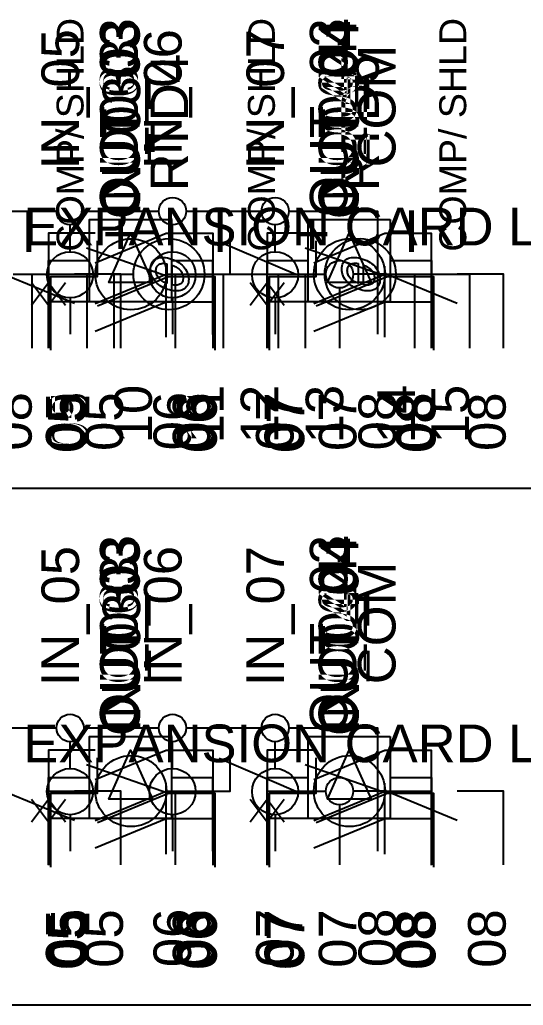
# Model space of a CAD drawing. Extents: x 0.3 to 23.7, y 0.2 to 17.8.
# Drawn here: x 10.642 to 11.563, y 3.175 to 4.977 of the extents above; entities that cross this region are included whole.
import ezdxf

# ---------------------------------------------------------------- set-up
doc = ezdxf.new("R2010")
doc.units = 0
doc.header["$MEASUREMENT"] = 0
for name, color, linetype in [('3_01__0-__EMPTY', 7, 'CONTINUOUS'), ('3_02__B-___3__DI___4__DO__', 7, 'CONTINUOUS'), ('3_03__1-___4__DI___4__DO_E', 7, 'CONTINUOUS'), ('3_04__C-___4__DI___4__DO_F', 7, 'CONTINUOUS'), ('3_05__D-___4__DI___3__DO_E', 7, 'CONTINUOUS'), ('3_06__2A___8__DO__ELECTROM', 7, 'CONTINUOUS'), ('3_07__2B___8__DO__ELECTROM', 7, 'CONTINUOUS'), ('3_08__2C___8__DO_ELECTROME', 7, 'CONTINUOUS'), ('3_09__2D___8__DO_ELECTROME', 7, 'CONTINUOUS'), ('3_10__2G___8__DO_ELECTROME', 7, 'CONTINUOUS'), ('3_11__3-___8__DI', 7, 'CONTINUOUS'), ('3_12__4-___14__DI', 7, 'CONTINUOUS'), ('3_13__5-___8__AI___20_MA_O', 7, 'CONTINUOUS'), ('3_14__6-___4__AI___4__AO__', 7, 'CONTINUOUS'), ('3_15__9-___10__RTD_INPUTS', 7, 'CONTINUOUS'), ('4_01__0-__EMPTY', 7, 'CONTINUOUS'), ('4_02__B-___3__DI___4__DO__', 7, 'CONTINUOUS'), ('4_03__1-___4__DI___4__DO_E', 7, 'CONTINUOUS'), ('4_04__C-___4__DI___4__DO_F', 7, 'CONTINUOUS'), ('4_05__D-___4__DI___3__DO_E', 7, 'CONTINUOUS'), ('4_06__2A___8__DO__ELECTROM', 7, 'CONTINUOUS'), ('4_07__2B___8__DO__ELECTROM', 7, 'CONTINUOUS'), ('4_08__2C___8__DO_ELECTROME', 7, 'CONTINUOUS'), ('4_09__2D___8__DO_ELECTROME', 7, 'CONTINUOUS'), ('4_10__2G___8__DO_ELECTROME', 7, 'CONTINUOUS'), ('4_11__3-___8__DI', 7, 'CONTINUOUS'), ('4_12__4-___14__DI', 7, 'CONTINUOUS'), ('4_13__5-___8__AI___20_MA_O', 7, 'CONTINUOUS'), ('4_14__6-___4__AI___4__AO__', 7, 'CONTINUOUS'), ('6_00_____DWG', 7, 'CONTINUOUS')]:
    doc.layers.add(name, color=color, linetype=linetype)
doc.styles.add('ARIAL', font='arial.ttf')

msp = doc.modelspace()

# ---------------------------------------------------------------- linework, layer by layer
at = {"layer": '3_02__B-___3__DI___4__DO__'}
for points in [[(10.6946, 4.3764), (10.6946, 4.5114), (10.7797, 4.5114)], [(10.7798, 4.4577), (10.9097, 4.5114), (10.9947, 4.5114), (10.9947, 4.3764)], [(11.0946, 4.3764), (11.0946, 4.5114), (11.1797, 4.5114)], [(11.1798, 4.4577), (11.3097, 4.5114), (11.3947, 4.5114), (11.3947, 4.3764)]]:
    msp.add_lwpolyline(points, dxfattribs=at)
at = {"layer": '3_03__1-___4__DI___4__DO_E'}
for points in [[(10.6945, 4.3764), (10.6945, 4.5114), (10.7796, 4.5114)], [(10.7796, 4.4577), (10.9096, 4.5114), (10.9946, 4.5114), (10.9946, 4.3764)], [(11.0944, 4.3764), (11.0944, 4.5114), (11.1795, 4.5114)], [(11.1796, 4.4577), (11.3096, 4.5114), (11.3945, 4.5114), (11.3945, 4.3764)]]:
    msp.add_lwpolyline(points, dxfattribs=at)
at = {"layer": '3_04__C-___4__DI___4__DO_F'}
for points in [[(10.7796, 4.5863), (10.6945, 4.5863), (10.6945, 4.3762)], [(10.7796, 4.5326), (10.9096, 4.5863), (10.9946, 4.5863), (10.9946, 4.4612)], [(11.1795, 4.5863), (11.0944, 4.5863), (11.0944, 4.3762)], [(11.1796, 4.5326), (11.3096, 4.5863), (11.3945, 4.5863), (11.3945, 4.4612)], [(10.9095, 4.3962), (10.9095, 4.5262)], [(11.3095, 4.3962), (11.3095, 4.5262)], [(10.7796, 4.4612), (10.6945, 4.4612)], [(10.7796, 4.4076), (10.9096, 4.4612), (10.9946, 4.4612), (10.9946, 4.3762)], [(11.1795, 4.4612), (11.0944, 4.4612)], [(11.1796, 4.4076), (11.3096, 4.4612), (11.3945, 4.4612), (11.3945, 4.3762)]]:
    msp.add_lwpolyline(points, dxfattribs=at)
at = {"layer": '3_05__D-___4__DI___3__DO_E'}
for points in [[(10.9266, 4.3763), (10.9266, 4.5114), (11.0267, 4.5114), (11.0266, 4.5114), (11.0266, 4.5914)], [(11.0066, 4.5714), (11.1466, 4.5114), (11.2017, 4.5114)], [(10.7416, 4.4577), (10.6116, 4.5114), (10.5516, 4.5114)], [(10.8267, 4.3764), (10.8267, 4.5114), (10.7416, 4.5114)], [(11.4416, 4.4577), (11.3117, 4.5114), (11.2517, 4.5114)], [(11.5268, 4.3764), (11.5268, 4.5114), (11.4417, 4.5114)], [(11.2267, 4.4864), (11.2267, 4.3764)]]:
    msp.add_lwpolyline(points, dxfattribs=at)
msp.add_circle((11.2267, 4.5114), 0.025, dxfattribs=at)
at = {"layer": '3_06__2A___8__DO__ELECTROM'}
for points in [[(10.6985, 4.3725), (10.6985, 4.5075), (10.7836, 4.5075)], [(10.7836, 4.4538), (10.9136, 4.5075), (10.9986, 4.5075), (10.9986, 4.3725)], [(11.0985, 4.3725), (11.0985, 4.5075), (11.1836, 4.5075)], [(11.1836, 4.4538), (11.3136, 4.5075), (11.3986, 4.5075), (11.3986, 4.3725)]]:
    msp.add_lwpolyline(points, dxfattribs=at)
at = {"layer": '3_07__2B___8__DO__ELECTROM'}
for points in [[(10.6985, 4.3724), (10.6985, 4.5075), (10.7836, 4.5075), (10.7836, 4.5724)], [(10.7636, 4.56), (10.9136, 4.5074), (10.9986, 4.5075), (10.9986, 4.3725)], [(11.0985, 4.3724), (11.0985, 4.5075), (11.1836, 4.5075), (11.1836, 4.5724)], [(11.1636, 4.56), (11.3136, 4.5074), (11.3986, 4.5075), (11.3986, 4.3725)]]:
    msp.add_lwpolyline(points, dxfattribs=at)
at = {"layer": '3_08__2C___8__DO_ELECTROME'}
for points in [[(10.6985, 4.3724), (10.6985, 4.5074), (10.7836, 4.5074)], [(10.7836, 4.4537), (10.9136, 4.5074), (10.9986, 4.5074), (10.9986, 4.3724)], [(11.0985, 4.3724), (11.0985, 4.5074), (11.1836, 4.5074)], [(11.1836, 4.4537), (11.3136, 4.5074), (11.3986, 4.5074), (11.3986, 4.3724)]]:
    msp.add_lwpolyline(points, dxfattribs=at)
at = {"layer": '3_09__2D___8__DO_ELECTROME'}
for points in [[(10.6985, 4.3724), (10.6985, 4.5075), (10.7836, 4.5075), (10.7836, 4.5724)], [(10.7636, 4.56), (10.9136, 4.5074), (10.9986, 4.5075), (10.9986, 4.3725)], [(11.0985, 4.3724), (11.0985, 4.5075), (11.1836, 4.5075), (11.1836, 4.5724)], [(11.1636, 4.56), (11.3136, 4.5074), (11.3986, 4.5075), (11.3986, 4.3725)]]:
    msp.add_lwpolyline(points, dxfattribs=at)
at = {"layer": '3_10__2G___8__DO_ELECTROME'}
for points in [[(10.6985, 4.3724), (10.6985, 4.5074), (10.7836, 4.5074)], [(10.7836, 4.4537), (10.9136, 4.5074), (10.9986, 4.5074), (10.9986, 4.3724)], [(11.0984, 4.3724), (11.0984, 4.5074), (11.1835, 4.5074)], [(11.1836, 4.4537), (11.3136, 4.5074), (11.3985, 4.5074), (11.3985, 4.3724)]]:
    msp.add_lwpolyline(points, dxfattribs=at)
at = {"layer": '3_11__3-___8__DI'}
for points in [[(10.695, 4.3764), (10.695, 4.5114), (10.7799, 4.5114)], [(10.91, 4.5114), (10.995, 4.5114), (10.995, 4.3764)], [(11.0948, 4.3764), (11.0948, 4.5114), (11.1798, 4.5114)], [(11.3098, 4.5114), (11.3948, 4.5114), (11.3948, 4.3764)]]:
    msp.add_lwpolyline(points, dxfattribs=at)
for centre in [(10.845, 4.5114), (11.2448, 4.5114)]:
    msp.add_circle(centre, 0.065, dxfattribs=at)
at = {"layer": '3_12__4-___14__DI'}
for points in [[(10.5712, 4.6268), (10.7087, 4.6268)], [(10.7587, 4.6268), (10.8962, 4.6268)], [(10.9462, 4.6268), (11.0837, 4.6268)], [(11.1337, 4.6268), (11.2962, 4.6268), (11.2962, 4.4018)], [(10.7337, 4.5528), (10.7337, 4.6018)], [(10.9212, 4.5528), (10.9212, 4.6018)], [(11.1087, 4.5528), (11.1087, 4.6018)], [(10.7337, 4.4683), (10.7337, 4.4018)], [(10.9212, 4.4683), (10.9212, 4.4018)], [(11.1087, 4.4683), (11.1087, 4.4018)]]:
    msp.add_lwpolyline(points, dxfattribs=at)
for centre, radius in [((10.7337, 4.6268), 0.025), ((10.9212, 4.6268), 0.025), ((11.1087, 4.6268), 0.025), ((10.7337, 4.5105), 0.0422), ((10.9212, 4.5105), 0.0422), ((11.1087, 4.5105), 0.0422)]:
    msp.add_circle(centre, radius, dxfattribs=at)
at = {"layer": '3_13__5-___8__AI___20_MA_O'}
for points in [[(10.9194, 4.6113), (10.9194, 4.4613), (10.7694, 4.4613), (10.7694, 4.6113), (10.9194, 4.6113)], [(11.3194, 4.6113), (11.3194, 4.4613), (11.1695, 4.4613), (11.1695, 4.6113), (11.3194, 4.6113)], [(10.8844, 4.4963), (10.8044, 4.4963), (10.8444, 4.5863), (10.8844, 4.4963)], [(11.2844, 4.4963), (11.2044, 4.4963), (11.2444, 4.5863), (11.2844, 4.4963)], [(10.6943, 4.4014), (10.6943, 4.5364), (10.7694, 4.5364)], [(10.9194, 4.5364), (10.9945, 4.5364), (10.9945, 4.4014)], [(11.0944, 4.4014), (11.0944, 4.5364), (11.1694, 4.5364)], [(11.3195, 4.5364), (11.3946, 4.5364), (11.3946, 4.4014)], [(10.6631, 4.4551), (10.6943, 4.4964), (10.7256, 4.4551)], [(11.0632, 4.4551), (11.0944, 4.4964), (11.1256, 4.4551)]]:
    msp.add_lwpolyline(points, dxfattribs=at)
at = {"layer": '3_14__6-___4__AI___4__AO__'}
for points in [[(10.9194, 4.6113), (10.9194, 4.4613), (10.7694, 4.4613), (10.7694, 4.6113), (10.9194, 4.6113)], [(11.3194, 4.6113), (11.3194, 4.4613), (11.1695, 4.4613), (11.1695, 4.6113), (11.3194, 4.6113)], [(10.8844, 4.4963), (10.8044, 4.4963), (10.8444, 4.5863), (10.8844, 4.4963)], [(11.2844, 4.4963), (11.2044, 4.4963), (11.2444, 4.5863), (11.2844, 4.4963)], [(10.6943, 4.4014), (10.6943, 4.5364), (10.7694, 4.5364)], [(10.9194, 4.5364), (10.9945, 4.5364), (10.9945, 4.4014)], [(11.0944, 4.4014), (11.0944, 4.5364), (11.1694, 4.5364)], [(11.3195, 4.5364), (11.3946, 4.5364), (11.3946, 4.4014)], [(10.6631, 4.4964), (10.6943, 4.4551), (10.7256, 4.4964)], [(11.0632, 4.4964), (11.0944, 4.4551), (11.1256, 4.4964)]]:
    msp.add_lwpolyline(points, dxfattribs=at)
at = {"layer": '3_15__9-___10__RTD_INPUTS'}
for points in [[(10.8813, 4.527, -0.143998), (10.8863, 4.5363, -0.134668), (10.8955, 4.5413, -0.092608), (10.9083, 4.5419, -0.064693), (10.9231, 4.5379, -0.06933), (10.9359, 4.5305, -0.080584), (10.9451, 4.5205, -0.095051), (10.9501, 4.5086, -0.105205), (10.9501, 4.496, -0.144282), (10.9451, 4.4868, -0.134327), (10.9359, 4.4818, -0.092374), (10.9231, 4.4813, -0.064684), (10.9083, 4.4852, -0.069188), (10.8955, 4.4926, -0.080393), (10.8863, 4.5026, -0.095121), (10.8813, 4.5144, -0.105176)], [(11.2313, 4.5271, -0.143998), (11.2363, 4.5364, -0.134668), (11.2455, 4.5414, -0.092608), (11.2583, 4.5419, -0.064693), (11.2731, 4.5379, -0.06933), (11.2859, 4.5306, -0.080584), (11.2951, 4.5206, -0.095051), (11.3001, 4.5087, -0.105205), (11.3001, 4.4961, -0.144282), (11.2951, 4.4869, -0.134327), (11.2859, 4.4819, -0.092374), (11.2731, 4.4813, -0.064684), (11.2583, 4.4853, -0.069188), (11.2455, 4.4927, -0.080393), (11.2363, 4.5026, -0.095121), (11.2313, 4.5145, -0.105176)], [(10.9107, 4.5308), (10.9107, 4.495), (10.9076, 4.496, -0.062591), (10.8997, 4.5008, -0.080511), (10.8941, 4.5069, -0.095491), (10.8912, 4.5142, -0.097303), (10.8912, 4.522, -0.142807), (10.8941, 4.5277, -0.135554), (10.8997, 4.5308, -0.08583), (10.9076, 4.5314)], [(10.9207, 4.4921), (10.9207, 4.5279), (10.9238, 4.5269, -0.062591), (10.9317, 4.5221, -0.080511), (10.9373, 4.516, -0.095491), (10.9402, 4.5087, -0.097303), (10.9402, 4.5009, -0.142807), (10.9373, 4.4952, -0.135554), (10.9317, 4.4921, -0.08583), (10.9238, 4.4915)], [(11.2607, 4.5309), (11.2607, 4.495), (11.2576, 4.4961, -0.062591), (11.2497, 4.5009, -0.080511), (11.2441, 4.507, -0.095491), (11.2412, 4.5143, -0.097303), (11.2412, 4.5221, -0.142807), (11.2441, 4.5278, -0.135554), (11.2497, 4.5309, -0.08583), (11.2576, 4.5315)], [(11.2707, 4.4921), (11.2707, 4.528), (11.2738, 4.5269, -0.062591), (11.2817, 4.5221, -0.080511), (11.2873, 4.516, -0.095491), (11.2902, 4.5088, -0.097303), (11.2902, 4.501, -0.142807), (11.2873, 4.4953, -0.135554), (11.2817, 4.4921, -0.08583), (11.2738, 4.4916)]]:
    msp.add_lwpolyline(points, format="xyb", close=True, dxfattribs=at)
for points in [[(10.6296, 4.5114), (10.7646, 4.5114), (10.7646, 4.3764)], [(10.6646, 4.3764), (10.6646, 4.5114)], [(10.8146, 4.3766), (10.8146, 4.5116), (10.8496, 4.5116)], [(10.9796, 4.5116), (11.1146, 4.5116), (11.1146, 4.3766)], [(11.0146, 4.3766), (11.0146, 4.5116)], [(11.1646, 4.3766), (11.1646, 4.5116), (11.1996, 4.5116)], [(11.3296, 4.5116), (11.4646, 4.5116), (11.4646, 4.3766)], [(11.3646, 4.3766), (11.3646, 4.5116)]]:
    msp.add_lwpolyline(points, dxfattribs=at)
for centre in [(10.9146, 4.5116), (11.2646, 4.5116)]:
    msp.add_circle(centre, 0.065, dxfattribs=at)
at = {"layer": '4_02__B-___3__DI___4__DO__'}
for points in [[(10.6946, 3.4314), (10.6946, 3.5664), (10.7797, 3.5664)], [(10.7798, 3.5127), (10.9097, 3.5664), (10.9947, 3.5664), (10.9947, 3.4314)], [(11.0946, 3.4314), (11.0946, 3.5664), (11.1797, 3.5664)], [(11.1798, 3.5127), (11.3097, 3.5664), (11.3947, 3.5664), (11.3947, 3.4314)]]:
    msp.add_lwpolyline(points, dxfattribs=at)
at = {"layer": '4_03__1-___4__DI___4__DO_E'}
for points in [[(10.6945, 3.4314), (10.6945, 3.5664), (10.7796, 3.5664)], [(10.7796, 3.5127), (10.9096, 3.5664), (10.9946, 3.5664), (10.9946, 3.4314)], [(11.0944, 3.4314), (11.0944, 3.5664), (11.1795, 3.5664)], [(11.1796, 3.5127), (11.3096, 3.5664), (11.3945, 3.5664), (11.3945, 3.4314)]]:
    msp.add_lwpolyline(points, dxfattribs=at)
at = {"layer": '4_04__C-___4__DI___4__DO_F'}
for points in [[(10.7796, 3.6413), (10.6945, 3.6413), (10.6945, 3.4312)], [(10.7796, 3.5876), (10.9096, 3.6413), (10.9946, 3.6413), (10.9946, 3.5163)], [(11.1795, 3.6413), (11.0944, 3.6413), (11.0944, 3.4312)], [(11.1796, 3.5876), (11.3096, 3.6413), (11.3945, 3.6413), (11.3945, 3.5163)], [(10.9095, 3.4513), (10.9095, 3.5812)], [(11.3095, 3.4513), (11.3095, 3.5812)], [(10.7796, 3.5163), (10.6945, 3.5163)], [(10.7796, 3.4626), (10.9096, 3.5163), (10.9946, 3.5163), (10.9946, 3.4312)], [(11.1795, 3.5163), (11.0944, 3.5163)], [(11.1796, 3.4626), (11.3096, 3.5163), (11.3945, 3.5163), (11.3945, 3.4312)]]:
    msp.add_lwpolyline(points, dxfattribs=at)
at = {"layer": '4_05__D-___4__DI___3__DO_E'}
for points in [[(10.9266, 3.4313), (10.9266, 3.5664), (11.0267, 3.5664), (11.0266, 3.5664), (11.0266, 3.6464)], [(11.0066, 3.6264), (11.1466, 3.5664), (11.2017, 3.5664)], [(10.7416, 3.5127), (10.6116, 3.5664), (10.5516, 3.5664)], [(10.8267, 3.4314), (10.8267, 3.5664), (10.7416, 3.5664)], [(11.4416, 3.5127), (11.3117, 3.5664), (11.2517, 3.5664)], [(11.5268, 3.4314), (11.5268, 3.5664), (11.4417, 3.5664)], [(11.2267, 3.5414), (11.2267, 3.4314)]]:
    msp.add_lwpolyline(points, dxfattribs=at)
msp.add_circle((11.2267, 3.5664), 0.025, dxfattribs=at)
at = {"layer": '4_06__2A___8__DO__ELECTROM'}
for points in [[(10.6985, 3.4275), (10.6985, 3.5625), (10.7836, 3.5625)], [(10.7836, 3.5088), (10.9136, 3.5625), (10.9986, 3.5625), (10.9986, 3.4275)], [(11.0985, 3.4275), (11.0985, 3.5625), (11.1836, 3.5625)], [(11.1836, 3.5088), (11.3136, 3.5625), (11.3986, 3.5625), (11.3986, 3.4275)]]:
    msp.add_lwpolyline(points, dxfattribs=at)
at = {"layer": '4_07__2B___8__DO__ELECTROM'}
for points in [[(10.6985, 3.4275), (10.6985, 3.5625), (10.7836, 3.5625), (10.7836, 3.6274)], [(11.0985, 3.4275), (11.0985, 3.5625), (11.1836, 3.5625), (11.1836, 3.6274)], [(10.7636, 3.615), (10.9136, 3.5624), (10.9986, 3.5625), (10.9986, 3.4275)], [(11.1636, 3.615), (11.3136, 3.5624), (11.3986, 3.5625), (11.3986, 3.4275)]]:
    msp.add_lwpolyline(points, dxfattribs=at)
at = {"layer": '4_08__2C___8__DO_ELECTROME'}
for points in [[(10.6985, 3.4275), (10.6985, 3.5624), (10.7836, 3.5624)], [(10.7836, 3.5088), (10.9136, 3.5624), (10.9986, 3.5624), (10.9986, 3.4275)], [(11.0985, 3.4275), (11.0985, 3.5624), (11.1836, 3.5624)], [(11.1836, 3.5088), (11.3136, 3.5624), (11.3986, 3.5624), (11.3986, 3.4275)]]:
    msp.add_lwpolyline(points, dxfattribs=at)
at = {"layer": '4_09__2D___8__DO_ELECTROME'}
for points in [[(10.6985, 3.4275), (10.6985, 3.5625), (10.7836, 3.5625), (10.7836, 3.6274)], [(11.0985, 3.4275), (11.0985, 3.5625), (11.1836, 3.5625), (11.1836, 3.6274)], [(10.7636, 3.615), (10.9136, 3.5624), (10.9986, 3.5625), (10.9986, 3.4275)], [(11.1636, 3.615), (11.3136, 3.5624), (11.3986, 3.5625), (11.3986, 3.4275)]]:
    msp.add_lwpolyline(points, dxfattribs=at)
at = {"layer": '4_10__2G___8__DO_ELECTROME'}
for points in [[(10.6985, 3.4275), (10.6985, 3.5624), (10.7836, 3.5624)], [(10.7836, 3.5088), (10.9136, 3.5624), (10.9986, 3.5624), (10.9986, 3.4275)], [(11.0985, 3.4275), (11.0985, 3.5624), (11.1836, 3.5624)], [(11.1836, 3.5088), (11.3136, 3.5624), (11.3986, 3.5624), (11.3986, 3.4275)]]:
    msp.add_lwpolyline(points, dxfattribs=at)
at = {"layer": '4_11__3-___8__DI'}
for points in [[(10.695, 3.4314), (10.695, 3.5664), (10.7799, 3.5664)], [(10.91, 3.5664), (10.995, 3.5664), (10.995, 3.4314)], [(11.0948, 3.4314), (11.0948, 3.5664), (11.1798, 3.5664)], [(11.3098, 3.5664), (11.3948, 3.5664), (11.3948, 3.4314)]]:
    msp.add_lwpolyline(points, dxfattribs=at)
for centre in [(10.845, 3.5664), (11.2448, 3.5664)]:
    msp.add_circle(centre, 0.065, dxfattribs=at)
at = {"layer": '4_12__4-___14__DI'}
for points in [[(10.5712, 3.6818), (10.7087, 3.6818)], [(10.7587, 3.6818), (10.8962, 3.6818)], [(10.9462, 3.6818), (11.0837, 3.6818)], [(11.1337, 3.6818), (11.2962, 3.6818), (11.2962, 3.4568)], [(10.7337, 3.6078), (10.7337, 3.6568)], [(10.9212, 3.6078), (10.9212, 3.6568)], [(11.1087, 3.6078), (11.1087, 3.6568)], [(10.7337, 3.5233), (10.7337, 3.4568)], [(10.9212, 3.5233), (10.9212, 3.4568)], [(11.1087, 3.5233), (11.1087, 3.4568)]]:
    msp.add_lwpolyline(points, dxfattribs=at)
for centre, radius in [((10.7337, 3.6818), 0.025), ((10.9212, 3.6818), 0.025), ((11.1087, 3.6818), 0.025), ((10.7337, 3.5655), 0.0422), ((10.9212, 3.5655), 0.0422), ((11.1087, 3.5655), 0.0422)]:
    msp.add_circle(centre, radius, dxfattribs=at)
at = {"layer": '4_13__5-___8__AI___20_MA_O'}
for points in [[(10.9194, 3.6663), (10.9194, 3.5164), (10.7694, 3.5164), (10.7694, 3.6663), (10.9194, 3.6663)], [(11.3194, 3.6663), (11.3194, 3.5164), (11.1695, 3.5164), (11.1695, 3.6663), (11.3194, 3.6663)], [(10.8844, 3.5514), (10.8044, 3.5514), (10.8444, 3.6414), (10.8844, 3.5514)], [(11.2844, 3.5514), (11.2044, 3.5514), (11.2444, 3.6414), (11.2844, 3.5514)], [(10.6943, 3.4564), (10.6943, 3.5914), (10.7694, 3.5914)], [(10.9194, 3.5914), (10.9945, 3.5914), (10.9945, 3.4564)], [(11.0944, 3.4564), (11.0944, 3.5914), (11.1694, 3.5914)], [(11.3195, 3.5914), (11.3946, 3.5914), (11.3946, 3.4564)], [(10.6631, 3.5101), (10.6943, 3.5514), (10.7256, 3.5101)], [(11.0632, 3.5101), (11.0944, 3.5514), (11.1256, 3.5101)]]:
    msp.add_lwpolyline(points, dxfattribs=at)
at = {"layer": '4_14__6-___4__AI___4__AO__'}
for points in [[(10.9194, 3.6663), (10.9194, 3.5164), (10.7694, 3.5164), (10.7694, 3.6663), (10.9194, 3.6663)], [(11.3194, 3.6663), (11.3194, 3.5164), (11.1695, 3.5164), (11.1695, 3.6663), (11.3194, 3.6663)], [(10.8844, 3.5514), (10.8044, 3.5514), (10.8444, 3.6414), (10.8844, 3.5514)], [(11.2844, 3.5514), (11.2044, 3.5514), (11.2444, 3.6414), (11.2844, 3.5514)], [(10.6943, 3.4564), (10.6943, 3.5914), (10.7694, 3.5914)], [(10.9194, 3.5914), (10.9945, 3.5914), (10.9945, 3.4564)], [(11.0944, 3.4564), (11.0944, 3.5914), (11.1694, 3.5914)], [(11.3195, 3.5914), (11.3946, 3.5914), (11.3946, 3.4564)], [(10.6631, 3.5514), (10.6943, 3.5101), (10.7256, 3.5514)], [(11.0632, 3.5514), (11.0944, 3.5101), (11.1256, 3.5514)]]:
    msp.add_lwpolyline(points, dxfattribs=at)
at = {"layer": '6_00_____DWG'}
for points in [[(13.3887, 4.1198), (9.5187, 4.1198)], [(13.3887, 3.1748), (9.5187, 3.1748)]]:
    msp.add_lwpolyline(points, dxfattribs=at)

# ---------------------------------------------------------------- texts
at = {"layer": '3_01__0-__EMPTY', "style": 'ARIAL'}
msp.add_text('PLACE EXPANSION CARD LABEL HERE', height=0.068833, dxfattribs=at).set_placement((10.3062, 4.5642))
at = {"layer": '3_02__B-___3__DI___4__DO__', "style": 'ARIAL'}
for s, p in [('OUT_03', (10.8574, 4.6163)), ('OUT_04', (11.2574, 4.6163)), ('05', (10.7583, 4.1885)), ('06', (10.9982, 4.1885)), ('07', (11.1582, 4.1885)), ('08', (11.3982, 4.1885))]:
    msp.add_text(s, height=0.06883, rotation=90, dxfattribs=at).set_placement(p)
at = {"layer": '3_03__1-___4__DI___4__DO_E', "style": 'ARIAL'}
for s, p in [('OUT_03', (10.8572, 4.6163)), ('OUT_03', (10.8572, 4.6161)), ('OUT_04', (11.2572, 4.6163)), ('OUT_04', (11.2572, 4.6161)), ('05', (10.7583, 4.1884)), ('05', (10.7583, 4.1883)), ('06', (10.9982, 4.1884)), ('06', (10.9982, 4.1883)), ('07', (11.1582, 4.1884)), ('07', (11.1582, 4.1883)), ('08', (11.3982, 4.1884)), ('08', (11.3982, 4.1883))]:
    msp.add_text(s, height=0.06883, rotation=90, dxfattribs=at).set_placement(p)
at = {"layer": '3_04__C-___4__DI___4__DO_F', "style": 'ARIAL'}
for s, p in [('OUT_03', (10.8612, 4.6124)), ('OUT_04', (11.2612, 4.6124)), ('05', (10.7623, 4.1845)), ('06', (11.0022, 4.1845)), ('07', (11.1621, 4.1845)), ('08', (11.4022, 4.1845))]:
    msp.add_text(s, height=0.06883, rotation=90, dxfattribs=at).set_placement(p)
at = {"layer": '3_05__D-___4__DI___3__DO_E', "style": 'ARIAL'}
for s, p in [('OUT_03', (11.2412, 4.6163)), ('05', (10.8304, 4.1884)), ('06', (10.9904, 4.1884)), ('07', (11.2575, 4.1884)), ('08', (11.5305, 4.1884))]:
    msp.add_text(s, height=0.06883, rotation=90, dxfattribs=at).set_placement(p)
at = {"layer": '3_06__2A___8__DO__ELECTROM', "style": 'ARIAL'}
for s, p in [('OUT_03', (10.8612, 4.6124)), ('OUT_04', (11.2612, 4.6124)), ('05', (10.7623, 4.1845)), ('06', (11.0022, 4.1845)), ('07', (11.1622, 4.1845)), ('08', (11.4022, 4.1845))]:
    msp.add_text(s, height=0.06883, rotation=90, dxfattribs=at).set_placement(p)
at = {"layer": '3_07__2B___8__DO__ELECTROM', "style": 'ARIAL'}
for s, p in [('OUT_03', (10.8612, 4.6124)), ('OUT_04', (11.2612, 4.6124)), ('05', (10.7623, 4.1845)), ('06', (11.0022, 4.1845)), ('07', (11.1622, 4.1845)), ('08', (11.4022, 4.1845))]:
    msp.add_text(s, height=0.06883, rotation=90, dxfattribs=at).set_placement(p)
at = {"layer": '3_08__2C___8__DO_ELECTROME', "style": 'ARIAL'}
for s, p in [('OUT_03', (10.8612, 4.6124)), ('OUT_04', (11.2612, 4.6124)), ('05', (10.7623, 4.1845)), ('06', (11.0022, 4.1845)), ('07', (11.1622, 4.1845)), ('08', (11.4022, 4.1845))]:
    msp.add_text(s, height=0.06883, rotation=90, dxfattribs=at).set_placement(p)
at = {"layer": '3_09__2D___8__DO_ELECTROME', "style": 'ARIAL'}
for s, p in [('OUT_03', (10.8612, 4.6124)), ('OUT_04', (11.2612, 4.6124)), ('05', (10.7623, 4.1845)), ('06', (11.0022, 4.1845)), ('07', (11.1622, 4.1845)), ('08', (11.4022, 4.1845))]:
    msp.add_text(s, height=0.06883, rotation=90, dxfattribs=at).set_placement(p)
at = {"layer": '3_10__2G___8__DO_ELECTROME', "style": 'ARIAL'}
for s, p in [('OUT_03', (10.8612, 4.6124)), ('OUT_04', (11.2612, 4.6124)), ('05', (10.7623, 4.1845)), ('06', (11.0022, 4.1845)), ('07', (11.1621, 4.1845)), ('08', (11.4022, 4.1845))]:
    msp.add_text(s, height=0.06883, rotation=90, dxfattribs=at).set_placement(p)
at = {"layer": '3_11__3-___8__DI', "style": 'ARIAL'}
for s, p in [('IN_03', (10.862, 4.6172)), ('IN_04', (11.262, 4.6172)), ('05', (10.7585, 4.1884)), ('06', (10.9984, 4.1884)), ('07', (11.1584, 4.1884)), ('08', (11.3984, 4.1884))]:
    msp.add_text(s, height=0.06883, rotation=90, dxfattribs=at).set_placement(p)
at = {"layer": '3_12__4-___14__DI', "style": 'ARIAL'}
for s, p in [('IN_05', (10.7502, 4.7031)), ('IN_06', (10.9377, 4.7031)), ('IN_07', (11.1252, 4.7031)), ('COM', (11.329, 4.7067)), ('05', (10.7676, 4.1895)), ('06', (10.9551, 4.1895)), ('07', (11.1426, 4.1895)), ('08', (11.3301, 4.1895))]:
    msp.add_text(s, height=0.06883, rotation=90, dxfattribs=at).set_placement(p)
at = {"layer": '3_13__5-___8__AI___20_MA_O', "style": 'ARIAL'}
for s, p in [('AI_03', (10.8573, 4.6422)), ('AI_04', (11.2572, 4.6422)), ('05', (10.7583, 4.2134)), ('06', (10.9982, 4.2134)), ('07', (11.1582, 4.2134)), ('08', (11.3982, 4.2134))]:
    msp.add_text(s, height=0.06883, rotation=90, dxfattribs=at).set_placement(p)
at = {"layer": '3_14__6-___4__AI___4__AO__', "style": 'ARIAL'}
for s, p in [('AO_04', (11.2572, 4.6422)), ('AO_03', (10.8573, 4.6422)), ('05', (10.7583, 4.2134)), ('06', (10.9982, 4.2134)), ('07', (11.1582, 4.2134)), ('08', (11.3982, 4.2134))]:
    msp.add_text(s, height=0.06883, rotation=90, dxfattribs=at).set_placement(p)
at = {"layer": '3_15__9-___10__RTD_INPUTS', "style": 'ARIAL'}
for s, height, p in [('COMP/ SHLD', 0.04917, (10.7583, 4.5527)), ('COMP/ SHLD', 0.04917, (11.1083, 4.5527)), ('COMP/ SHLD', 0.04917, (11.4583, 4.5527)), ('RTD4', 0.06883, (10.9497, 4.6632)), ('RTD5', 0.06883, (11.2986, 4.6632)), ('–', 0.0978, (10.6944, 4.5522)), ('–', 0.0978, (11.0444, 4.5522)), ('–', 0.0978, (11.3944, 4.5522)), ('+', 0.0787, (10.8644, 4.5524)), ('+', 0.0787, (11.2144, 4.5524)), ('08', 0.06883, (10.6635, 4.189)), ('09', 0.06883, (10.7635, 4.189)), ('10', 0.06883, (10.8835, 4.2024)), ('11', 0.06883, (11.0146, 4.2024)), ('12', 0.06883, (11.1146, 4.2024)), ('13', 0.06883, (11.2335, 4.2024)), ('14', 0.06883, (11.3646, 4.2024)), ('15', 0.06883, (11.4635, 4.2024))]:
    msp.add_text(s, height=height, rotation=90, dxfattribs=at).set_placement(p)
at = {"layer": '4_01__0-__EMPTY', "style": 'ARIAL'}
msp.add_text('PLACE EXPANSION CARD LABEL HERE', height=0.068833, dxfattribs=at).set_placement((10.3062, 3.6193))
at = {"layer": '4_02__B-___3__DI___4__DO__', "style": 'ARIAL'}
for s, p in [('OUT_03', (10.8574, 3.6713)), ('OUT_04', (11.2574, 3.6713)), ('05', (10.7583, 3.2435)), ('06', (10.9982, 3.2435)), ('07', (11.1582, 3.2435)), ('08', (11.3982, 3.2435))]:
    msp.add_text(s, height=0.06883, rotation=90, dxfattribs=at).set_placement(p)
at = {"layer": '4_03__1-___4__DI___4__DO_E', "style": 'ARIAL'}
for s, p in [('OUT_03', (10.8572, 3.6713)), ('OUT_03', (10.8572, 3.6711)), ('OUT_04', (11.2572, 3.6713)), ('OUT_04', (11.2572, 3.6711)), ('05', (10.7583, 3.2434)), ('05', (10.7583, 3.2433)), ('06', (10.9982, 3.2434)), ('06', (10.9982, 3.2433)), ('07', (11.1582, 3.2434)), ('07', (11.1582, 3.2433)), ('08', (11.3982, 3.2434)), ('08', (11.3982, 3.2433))]:
    msp.add_text(s, height=0.06883, rotation=90, dxfattribs=at).set_placement(p)
at = {"layer": '4_04__C-___4__DI___4__DO_F', "style": 'ARIAL'}
for s, p in [('OUT_03', (10.8612, 3.6674)), ('OUT_04', (11.2612, 3.6674)), ('05', (10.7623, 3.2395)), ('06', (11.0022, 3.2395)), ('07', (11.1621, 3.2395)), ('08', (11.4022, 3.2395))]:
    msp.add_text(s, height=0.06883, rotation=90, dxfattribs=at).set_placement(p)
at = {"layer": '4_05__D-___4__DI___3__DO_E', "style": 'ARIAL'}
for s, p in [('OUT_03', (11.2412, 3.6713)), ('05', (10.8304, 3.2434)), ('06', (10.9904, 3.2434)), ('07', (11.2575, 3.2434)), ('08', (11.5305, 3.2434))]:
    msp.add_text(s, height=0.06883, rotation=90, dxfattribs=at).set_placement(p)
at = {"layer": '4_06__2A___8__DO__ELECTROM', "style": 'ARIAL'}
for s, p in [('OUT_03', (10.8612, 3.6674)), ('OUT_04', (11.2612, 3.6674)), ('05', (10.7623, 3.2396)), ('06', (11.0022, 3.2396)), ('07', (11.1622, 3.2396)), ('08', (11.4022, 3.2396))]:
    msp.add_text(s, height=0.06883, rotation=90, dxfattribs=at).set_placement(p)
at = {"layer": '4_07__2B___8__DO__ELECTROM', "style": 'ARIAL'}
for s, p in [('OUT_03', (10.8612, 3.6674)), ('OUT_04', (11.2612, 3.6674)), ('05', (10.7623, 3.2395)), ('06', (11.0022, 3.2395)), ('07', (11.1622, 3.2395)), ('08', (11.4022, 3.2395))]:
    msp.add_text(s, height=0.06883, rotation=90, dxfattribs=at).set_placement(p)
at = {"layer": '4_08__2C___8__DO_ELECTROME', "style": 'ARIAL'}
for s, p in [('OUT_03', (10.8612, 3.6674)), ('OUT_04', (11.2612, 3.6674)), ('05', (10.7623, 3.2395)), ('06', (11.0022, 3.2395)), ('07', (11.1622, 3.2395)), ('08', (11.4022, 3.2395))]:
    msp.add_text(s, height=0.06883, rotation=90, dxfattribs=at).set_placement(p)
at = {"layer": '4_09__2D___8__DO_ELECTROME', "style": 'ARIAL'}
for s, p in [('OUT_03', (10.8612, 3.6674)), ('OUT_04', (11.2612, 3.6674)), ('05', (10.7623, 3.2395)), ('06', (11.0022, 3.2395)), ('07', (11.1622, 3.2395)), ('08', (11.4022, 3.2395))]:
    msp.add_text(s, height=0.06883, rotation=90, dxfattribs=at).set_placement(p)
at = {"layer": '4_10__2G___8__DO_ELECTROME', "style": 'ARIAL'}
for s, p in [('OUT_03', (10.8612, 3.6674)), ('OUT_04', (11.2612, 3.6674)), ('05', (10.7623, 3.2395)), ('06', (11.0022, 3.2395)), ('07', (11.1622, 3.2395)), ('08', (11.4022, 3.2395))]:
    msp.add_text(s, height=0.06883, rotation=90, dxfattribs=at).set_placement(p)
at = {"layer": '4_11__3-___8__DI', "style": 'ARIAL'}
for s, p in [('IN_03', (10.862, 3.6722)), ('IN_04', (11.262, 3.6722)), ('05', (10.7585, 3.2434)), ('06', (10.9984, 3.2434)), ('07', (11.1584, 3.2434)), ('08', (11.3984, 3.2434))]:
    msp.add_text(s, height=0.06883, rotation=90, dxfattribs=at).set_placement(p)
at = {"layer": '4_12__4-___14__DI', "style": 'ARIAL'}
for s, p in [('IN_05', (10.7502, 3.7581)), ('IN_06', (10.9377, 3.7581)), ('IN_07', (11.1252, 3.7581)), ('COM', (11.329, 3.7617)), ('05', (10.7676, 3.2445)), ('06', (10.9551, 3.2445)), ('07', (11.1426, 3.2445)), ('08', (11.3301, 3.2445))]:
    msp.add_text(s, height=0.06883, rotation=90, dxfattribs=at).set_placement(p)
at = {"layer": '4_13__5-___8__AI___20_MA_O', "style": 'ARIAL'}
for s, p in [('AI_03', (10.8573, 3.6972)), ('AI_04', (11.2572, 3.6972)), ('05', (10.7583, 3.2684)), ('06', (10.9982, 3.2684)), ('07', (11.1582, 3.2684)), ('08', (11.3982, 3.2684))]:
    msp.add_text(s, height=0.06883, rotation=90, dxfattribs=at).set_placement(p)
at = {"layer": '4_14__6-___4__AI___4__AO__', "style": 'ARIAL'}
for s, p in [('AO_03', (10.8573, 3.6972)), ('AO_04', (11.2572, 3.6972)), ('05', (10.7583, 3.2684)), ('06', (10.9982, 3.2684)), ('07', (11.1582, 3.2684)), ('08', (11.3982, 3.2684))]:
    msp.add_text(s, height=0.06883, rotation=90, dxfattribs=at).set_placement(p)

doc.saveas('drawing.dxf')
